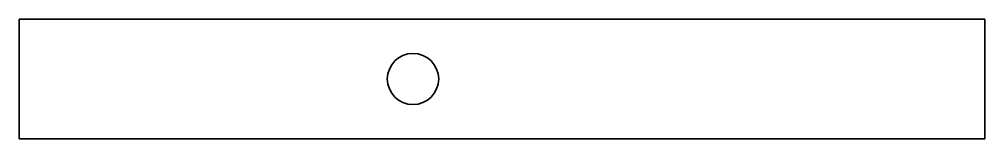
# Model space of a CAD drawing. Header units: inches. Extents: x 0 to 564, y 0 to 70.
import ezdxf

# ---------------------------------------------------------------- set-up
doc = ezdxf.new("R2010")
doc.units = ezdxf.units.IN
doc.header["$MEASUREMENT"] = 0
doc.layers.add('SIMUMAK Visible (ISO)', color=7, linetype='Continuous', lineweight=35)

# ---------------------------------------------------------------- blocks, each defined once
blk = doc.blocks.new('AMB-03-REFBSUET01_Sheet_6_AMB-03-REFBSUET01')
at = {"layer": 'SIMUMAK Visible (ISO)'}
for p, q in [((-282, 35), (282, 35)), ((-282, -35), (-282, 35)), ((282, 35), (282, -35)), ((282, -35), (-282, -35))]:
    blk.add_line(p, q, dxfattribs=at)
blk.add_circle((-52, 0), 15, dxfattribs=at)

msp = doc.modelspace()

# ---------------------------------------------------------------- block references
msp.add_blockref('AMB-03-REFBSUET01_Sheet_6_AMB-03-REFBSUET01', (282, 35))

doc.saveas('drawing.dxf')
